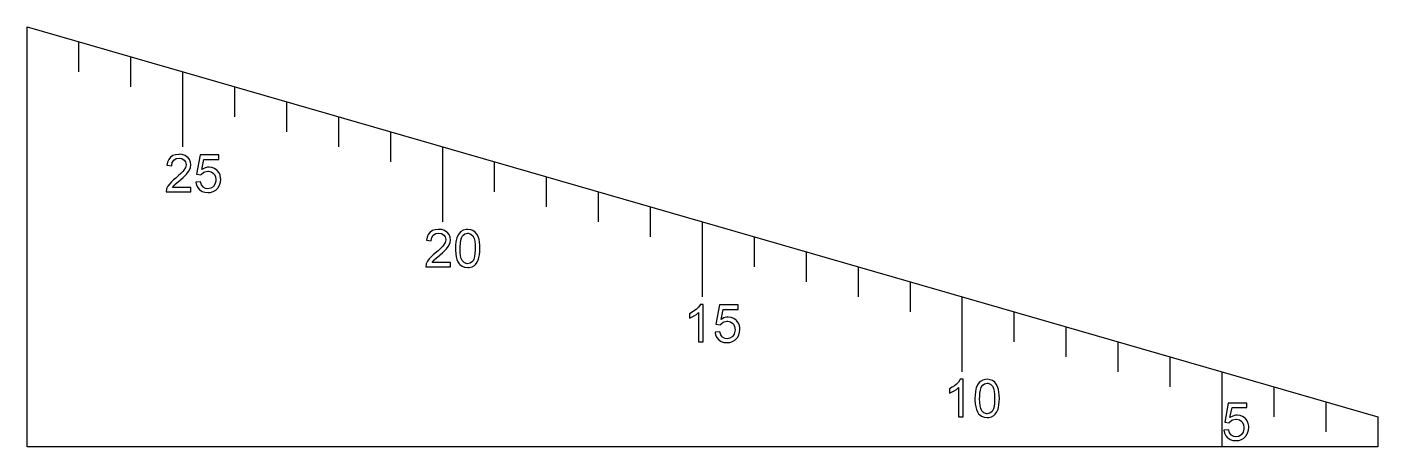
# Model space of a CAD drawing. Header units: millimetres. Extents: x 2005.6 to 2095.6, y 987 to 1015.
import ezdxf

# ---------------------------------------------------------------- set-up
doc = ezdxf.new("R2010")
doc.units = ezdxf.units.MM
doc.layers.add('Cut', color=1, linetype='Continuous')
doc.layers.add('Etch', color=5, linetype='Continuous')

msp = doc.modelspace()

# ---------------------------------------------------------------- linework, layer by layer
at = {"layer": 'Cut'}
msp.add_lwpolyline([(2005.58, 987.042), (2005.58, 1015.042), (2095.58, 989.042), (2095.58, 987.042)], close=True, dxfattribs=at)
at = {"layer": 'Etch'}
for p, q in [((2009.041, 1012.042), (2009.041, 1014.042)), ((2012.503, 1011.042), (2012.503, 1013.042)), ((2015.964, 1007.042), (2015.964, 1012.042)), ((2019.426, 1009.042), (2019.426, 1011.042)), ((2022.888, 1008.042), (2022.888, 1010.042)), ((2026.349, 1007.042), (2026.349, 1009.042)), ((2029.811, 1006.042), (2029.811, 1008.042)), ((2033.272, 1002.042), (2033.272, 1007.042)), ((2036.734, 1004.042), (2036.734, 1006.042)), ((2040.195, 1003.042), (2040.195, 1005.042)), ((2043.657, 1002.042), (2043.657, 1004.042)), ((2047.118, 1001.042), (2047.118, 1003.042)), ((2050.58, 997.042), (2050.58, 1002.042)), ((2054.041, 999.042), (2054.041, 1001.042)), ((2057.503, 998.042), (2057.503, 1000.042)), ((2060.964, 997.042), (2060.964, 999.042)), ((2064.426, 996.042), (2064.426, 998.042)), ((2067.888, 992.042), (2067.888, 997.042)), ((2071.349, 994.042), (2071.349, 996.042)), ((2074.811, 993.042), (2074.811, 995.042)), ((2078.272, 992.042), (2078.272, 994.042)), ((2081.734, 991.042), (2081.734, 993.042)), ((2085.195, 987.042), (2085.195, 992.042)), ((2088.657, 989.042), (2088.657, 991.042)), ((2092.118, 988.042), (2092.118, 990.042))]:
    msp.add_line(p, q, dxfattribs=at)
for points in [[(2015.889, 1006.269), (2016.048, 1006.174), (2016.138, 1006.054), (2016.177, 1005.865), (2016.177, 1005.856), (2016.141, 1005.683), (2016.036, 1005.497), (2015.958, 1005.401), (2015.836, 1005.276), (2015.677, 1005.132), (2015.485, 1004.967), (2015.348, 1004.85), (2015.201, 1004.713), (2015.084, 1004.587), (2014.964, 1004.425), (2014.881, 1004.255), (2014.875, 1004.237), (2014.845, 1004.042), (2016.497, 1004.042), (2016.497, 1004.338), (2015.273, 1004.338), (2015.279, 1004.347), (2015.402, 1004.503), (2015.431, 1004.533), (2015.557, 1004.65), (2015.755, 1004.817), (2015.806, 1004.862), (2015.982, 1005.015), (2016.123, 1005.15), (2016.228, 1005.258), (2016.342, 1005.404), (2016.431, 1005.563), (2016.467, 1005.665), (2016.494, 1005.859), (2016.473, 1006.027), (2016.404, 1006.201), (2016.285, 1006.353), (2016.258, 1006.374), (2016.108, 1006.473), (2015.925, 1006.533), (2015.716, 1006.554), (2015.683, 1006.551), (2015.476, 1006.527), (2015.297, 1006.467), (2015.147, 1006.368), (2015.132, 1006.353), (2015.018, 1006.213), (2014.943, 1006.039), (2014.905, 1005.829), (2015.219, 1005.796), (2015.219, 1005.814), (2015.255, 1006.012), (2015.354, 1006.165), (2015.354, 1006.168), (2015.509, 1006.266), (2015.707, 1006.299)], [(2017.309, 1004.377), (2017.207, 1004.521), (2017.147, 1004.725), (2016.827, 1004.698), (2016.865, 1004.503), (2016.949, 1004.333), (2017.072, 1004.192), (2017.087, 1004.18), (2017.24, 1004.081), (2017.422, 1004.021), (2017.629, 1004), (2017.811, 1004.015), (2017.991, 1004.072), (2018.15, 1004.168), (2018.284, 1004.303), (2018.311, 1004.338), (2018.407, 1004.506), (2018.464, 1004.689), (2018.482, 1004.889), (2018.479, 1004.955), (2018.446, 1005.153), (2018.371, 1005.323), (2018.258, 1005.473), (2018.234, 1005.497), (2018.078, 1005.611), (2017.901, 1005.677), (2017.704, 1005.701), (2017.596, 1005.692), (2017.41, 1005.641), (2017.234, 1005.542), (2017.368, 1006.216), (2018.365, 1006.216), (2018.365, 1006.509), (2017.123, 1006.509), (2016.88, 1005.225), (2017.168, 1005.186), (2017.204, 1005.237), (2017.356, 1005.362), (2017.428, 1005.395), (2017.623, 1005.428), (2017.668, 1005.428), (2017.856, 1005.383), (2018.009, 1005.276), (2018.048, 1005.234), (2018.129, 1005.069), (2018.156, 1004.862), (2018.15, 1004.761), (2018.102, 1004.572), (2018.003, 1004.419), (2017.976, 1004.392), (2017.817, 1004.288), (2017.629, 1004.252), (2017.479, 1004.276), (2017.315, 1004.371)], [(2033.343, 1001.174), (2033.433, 1001.054), (2033.475, 1000.866), (2033.475, 1000.857), (2033.436, 1000.683), (2033.331, 1000.498), (2033.253, 1000.402), (2033.13, 1000.276), (2032.972, 1000.129), (2032.78, 999.968), (2032.642, 999.851), (2032.496, 999.713), (2032.379, 999.587), (2032.259, 999.426), (2032.175, 999.255), (2032.169, 999.237), (2032.139, 999.043), (2033.792, 999.043), (2033.792, 999.339), (2032.568, 999.339), (2032.574, 999.348), (2032.696, 999.504), (2032.726, 999.534), (2032.855, 999.65), (2033.05, 999.818), (2033.1, 999.863), (2033.277, 1000.016), (2033.418, 1000.15), (2033.526, 1000.258), (2033.639, 1000.405), (2033.726, 1000.563), (2033.762, 1000.665), (2033.789, 1000.86), (2033.771, 1001.027), (2033.699, 1001.201), (2033.579, 1001.354), (2033.555, 1001.375), (2033.403, 1001.473), (2033.22, 1001.533), (2033.011, 1001.551), (2032.981, 1001.551), (2032.771, 1001.527), (2032.592, 1001.468), (2032.442, 1001.369), (2032.427, 1001.354), (2032.313, 1001.213), (2032.238, 1001.039), (2032.199, 1000.83), (2032.514, 1000.797), (2032.514, 1000.815), (2032.55, 1001.012), (2032.648, 1001.165), (2032.648, 1001.168), (2032.804, 1001.267), (2033.002, 1001.3), (2033.184, 1001.27)], [(2035.576, 999.375), (2035.66, 999.566), (2035.687, 999.665), (2035.723, 999.842), (2035.744, 1000.045), (2035.75, 1000.276), (2035.744, 1000.507), (2035.726, 1000.704), (2035.693, 1000.869), (2035.693, 1000.875), (2035.624, 1001.072), (2035.537, 1001.24), (2035.445, 1001.357), (2035.289, 1001.473), (2035.139, 1001.53), (2034.936, 1001.551), (2034.834, 1001.548), (2034.642, 1001.5), (2034.484, 1001.405), (2034.298, 1001.18), (2034.214, 1000.991), (2034.184, 1000.887), (2034.148, 1000.71), (2034.127, 1000.507), (2034.121, 1000.276), (2034.121, 1000.162), (2034.139, 999.929), (2034.172, 999.722), (2034.22, 999.543), (2034.286, 999.387), (2034.367, 999.258), (2034.415, 999.207), (2034.561, 999.09), (2034.735, 999.022), (2034.936, 999.001), (2035.043, 999.007), (2035.232, 999.055), (2035.391, 999.147), (2035.465, 999.219)], [(2034.978, 1001.297), (2035.148, 1001.237), (2035.292, 1001.096), (2035.31, 1001.066), (2035.364, 1000.935), (2035.403, 1000.761), (2035.427, 1000.539), (2035.436, 1000.276), (2035.436, 1000.195), (2035.421, 999.944), (2035.394, 999.737), (2035.352, 999.575), (2035.292, 999.456), (2035.259, 999.417), (2035.112, 999.294), (2034.894, 999.255), (2034.723, 999.315), (2034.582, 999.456), (2034.561, 999.486), (2034.508, 999.617), (2034.469, 999.791), (2034.445, 1000.013), (2034.436, 1000.276), (2034.439, 1000.393), (2034.454, 1000.632), (2034.484, 1000.836), (2034.531, 1000.997), (2034.594, 1001.12), (2034.606, 1001.132), (2034.75, 1001.258), (2034.933, 1001.3)], [(2049.71, 995.926), (2049.71, 995.63), (2049.847, 995.687), (2050.033, 995.788), (2050.18, 995.881), (2050.323, 995.998), (2050.323, 994.043), (2050.632, 994.043), (2050.632, 996.552), (2050.434, 996.552), (2050.419, 996.525), (2050.311, 996.375), (2050.162, 996.219), (2050.054, 996.133), (2049.892, 996.022)], [(2051.901, 994.378), (2051.796, 994.522), (2051.739, 994.726), (2051.416, 994.699), (2051.455, 994.504), (2051.539, 994.333), (2051.665, 994.193), (2051.677, 994.181), (2051.829, 994.079), (2052.012, 994.019), (2052.218, 994.001), (2052.401, 994.016), (2052.584, 994.073), (2052.739, 994.169), (2052.874, 994.304), (2052.904, 994.339), (2052.997, 994.507), (2053.054, 994.69), (2053.072, 994.89), (2053.072, 994.956), (2053.039, 995.154), (2052.964, 995.324), (2052.847, 995.474), (2052.823, 995.498), (2052.667, 995.609), (2052.491, 995.678), (2052.296, 995.702), (2052.185, 995.693), (2052, 995.642), (2051.823, 995.543), (2051.958, 996.217), (2052.955, 996.217), (2052.955, 996.51), (2051.712, 996.51), (2051.47, 995.226), (2051.757, 995.187), (2051.793, 995.238), (2051.946, 995.363), (2052.018, 995.396), (2052.212, 995.429), (2052.257, 995.429), (2052.449, 995.384), (2052.602, 995.276), (2052.638, 995.235), (2052.721, 995.07), (2052.748, 994.863), (2052.742, 994.762), (2052.691, 994.573), (2052.593, 994.42), (2052.566, 994.393), (2052.407, 994.289), (2052.218, 994.253), (2052.069, 994.277), (2051.904, 994.372)], [(2067.024, 990.927), (2067.024, 990.629), (2067.161, 990.688), (2067.346, 990.787), (2067.495, 990.882), (2067.635, 990.999), (2067.635, 989.045), (2067.943, 989.045), (2067.943, 991.554), (2067.746, 991.554), (2067.731, 991.524), (2067.626, 991.375), (2067.474, 991.219), (2067.367, 991.13), (2067.203, 991.023)], [(2068.906, 991.181), (2068.82, 990.99), (2068.79, 990.888), (2068.757, 990.709), (2068.736, 990.506), (2068.73, 990.277), (2068.73, 990.16), (2068.745, 989.928), (2068.778, 989.722), (2068.829, 989.543), (2068.894, 989.388), (2068.975, 989.259), (2069.023, 989.206), (2069.169, 989.092), (2069.342, 989.024), (2069.545, 989), (2069.652, 989.006), (2069.84, 989.054), (2069.998, 989.149), (2070.073, 989.221), (2070.183, 989.376), (2070.267, 989.567), (2070.296, 989.665), (2070.332, 989.844), (2070.35, 990.047), (2070.359, 990.277), (2070.353, 990.509), (2070.332, 990.706), (2070.302, 990.867), (2070.299, 990.876), (2070.234, 991.073), (2070.147, 991.24), (2070.052, 991.357), (2069.897, 991.473), (2069.745, 991.53), (2069.545, 991.554), (2069.44, 991.548), (2069.252, 991.5), (2069.091, 991.407), (2069.017, 991.336)], [(2069.5, 989.256), (2069.33, 989.316), (2069.19, 989.456), (2069.169, 989.489), (2069.115, 989.617), (2069.076, 989.793), (2069.052, 990.011), (2069.043, 990.277), (2069.046, 990.396), (2069.061, 990.635), (2069.091, 990.835), (2069.139, 990.999), (2069.202, 991.121), (2069.214, 991.136), (2069.357, 991.258), (2069.542, 991.3), (2069.586, 991.297), (2069.756, 991.237), (2069.9, 991.097), (2069.921, 991.067), (2069.974, 990.936), (2070.013, 990.76), (2070.034, 990.542), (2070.043, 990.277), (2070.043, 990.193), (2070.031, 989.943), (2070.001, 989.737), (2069.959, 989.576), (2069.9, 989.456), (2069.867, 989.418), (2069.718, 989.295), (2069.545, 989.254)], [(2085.799, 987.842), (2085.694, 987.986), (2085.637, 988.189), (2085.314, 988.162), (2085.356, 987.968), (2085.437, 987.797), (2085.563, 987.653), (2085.575, 987.644), (2085.73, 987.543), (2085.91, 987.483), (2086.116, 987.465), (2086.302, 987.48), (2086.482, 987.537), (2086.64, 987.632), (2086.775, 987.767), (2086.802, 987.803), (2086.895, 987.971), (2086.952, 988.153), (2086.973, 988.354), (2086.97, 988.42), (2086.937, 988.617), (2086.862, 988.788), (2086.745, 988.938), (2086.721, 988.962), (2086.565, 989.072), (2086.392, 989.141), (2086.194, 989.165), (2086.083, 989.156), (2085.901, 989.105), (2085.721, 989.007), (2085.856, 989.68), (2086.853, 989.68), (2086.853, 989.974), (2085.61, 989.974), (2085.371, 988.689), (2085.658, 988.65), (2085.694, 988.701), (2085.844, 988.827), (2085.919, 988.86), (2086.113, 988.893), (2086.155, 988.893), (2086.347, 988.848), (2086.5, 988.74), (2086.539, 988.695), (2086.619, 988.534), (2086.646, 988.327), (2086.64, 988.225), (2086.592, 988.037), (2086.494, 987.884), (2086.467, 987.857), (2086.305, 987.752), (2086.116, 987.716), (2085.967, 987.74), (2085.805, 987.836)]]:
    msp.add_lwpolyline(points, close=True, dxfattribs=at)

doc.saveas('drawing.dxf')
